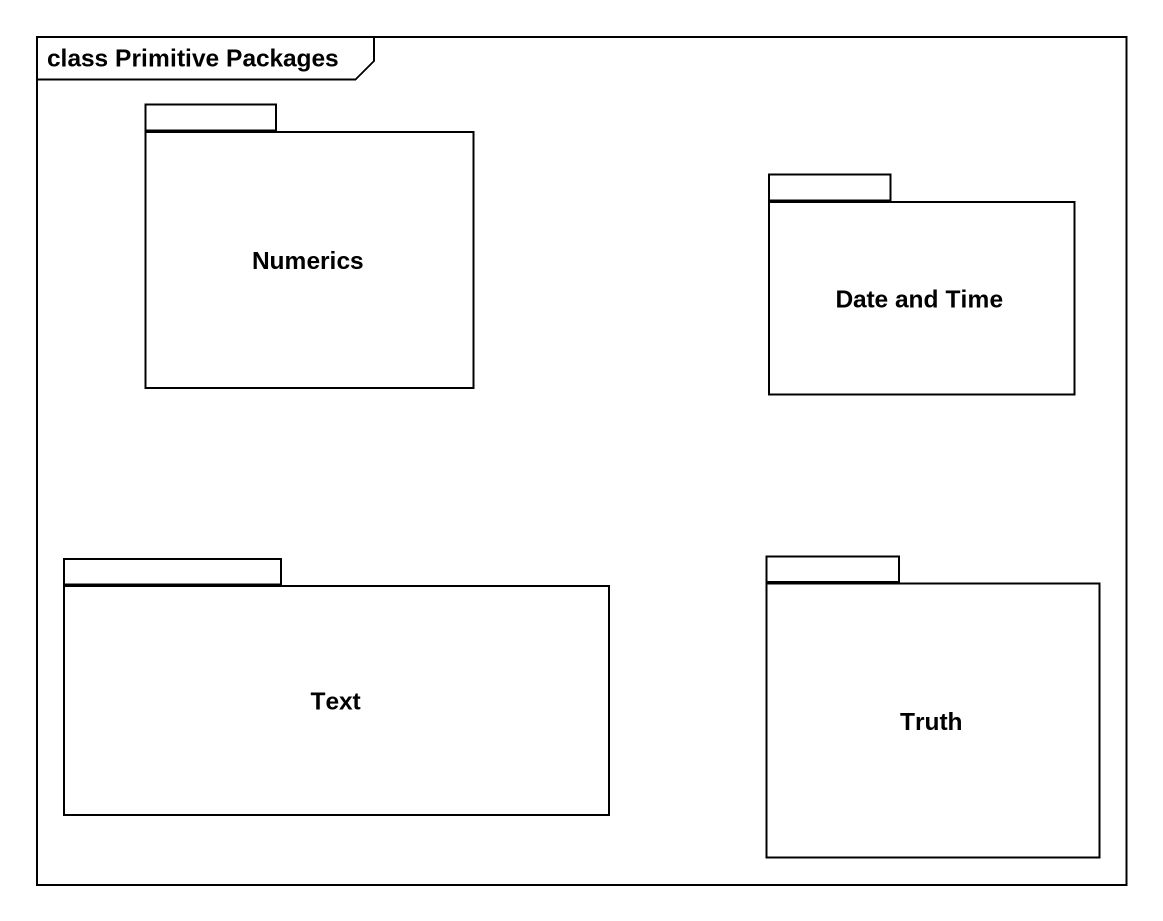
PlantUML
@startuml
mainframe class Primitive Packages
package Numerics {
}
package "Date and Time" as Date_and_Time {
}
package Text {
}
package Truth {
}
@enduml
